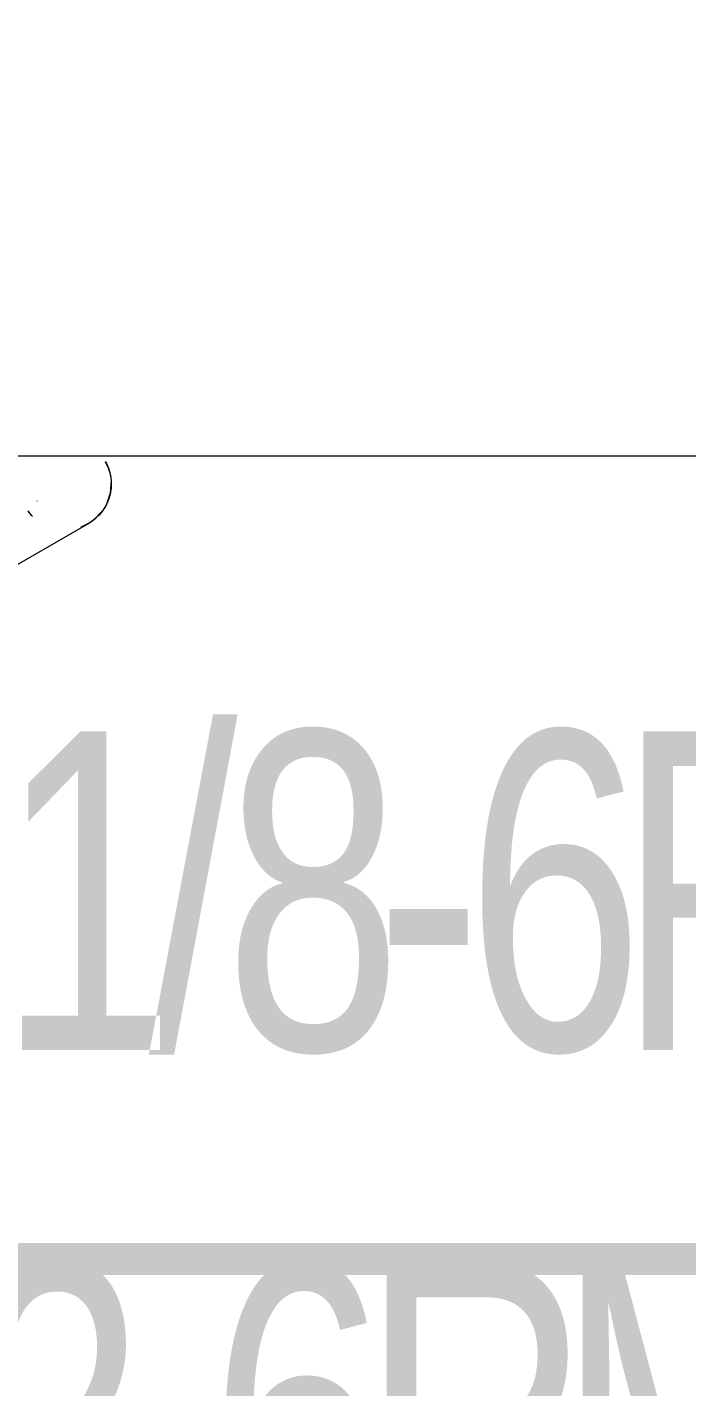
# Model space of a CAD drawing. Header units: millimetres. Extents: x -81374 to 485233, y -39075 to 157313.
# Drawn here: x 38056 to 38470, y -12100 to -11247 of the extents above; entities that cross this region are included whole.
import ezdxf
from ezdxf.enums import TextEntityAlignment as Align

# ---------------------------------------------------------------- set-up
doc = ezdxf.new("R2010")
doc.units = ezdxf.units.MM
doc.layers.add('G-IMPT', color=8, linetype='Continuous', lineweight=5)
doc.layers.add('M-HVAC VRV PIPE', color=152, linetype='Continuous')
doc.layers.add('M-HVAC-TEXT', color=7, linetype='Continuous')
doc.styles.add('romans', font='stylu.ttf', dxfattribs={"height": 125})
doc.styles.get("Standard").update_dxf_attribs({"font": 'arial.ttf'})

# ---------------------------------------------------------------- blocks, each defined once
blk = doc.blocks.new('floor plan 1')
at = {"layer": 'G-IMPT', "color": 8, "ltscale": 500}
for p, q in [((20076.14, -27516.92, 0), (20149.16, -27474.76, 0)), ((20067.02, -27525.21, 0), (20072.71, -27519.25, 0)), ((20072.71, -27519.25, 0), (20076.15, -27516.93, 0)), ((20062.25, -27536.16, 0), (20064.93, -27528.63, 0)), ((20064.93, -27528.63, 0), (20067.02, -27525.21, 0)), ((20108.2, -27531.43, 0), (20108.39, -27531.22, 0)), ((20061.78, -27544.31, 0), (20062.25, -27536.16, 0)), ((20062.38, -27548.23, 0), (20061.78, -27544.31, 0)), ((20063.58, -27552.12, 0), (20062.38, -27548.23, 0)), ((20065.48, -27556.1, 0), (20063.58, -27552.12, 0)), ((18053.7, -27559.41, 0), (20753.7, -27559.41, 0))]:
    blk.add_line(p, q, dxfattribs=at)
for centre, radius, start, end in [((30901.19, -15868.25), 12777.77, 49.906974, 259.603181), ((18060.55, -17690.18), 9598.53, 196.540677, 301.958989)]:
    blk.add_arc(centre, radius, start, end, dxfattribs=at)
for points, knots in [([(20065.48, -27556.1, 0), (20063.35, -27552.32, 0), (20061.5, -27546.47, 0), (20061.7, -27538.94, 0), (20062.48, -27534.93, 0), (20063.42, -27531.9, 0), (20064.68, -27528.99, 0), (20066.7, -27525.44, 0), (20070.09, -27521.27, 0), (20074.1, -27518.06, 0), (20077.81, -27515.98, 0), (20079.7, -27515.16, 0), (20080.68, -27514.8, 0)], [-1, -1, -1, -1, -0.8611111, -0.7916667, -0.7569444, -0.7222222, -0.6875, -0.6527778, -0.5833333, -0.5138889, -0.4791667, -0.4444444, -0.4444444, -0.4444444, -0.4444444]), ([(20065.48, -27556.1, 0), (20063.78, -27553.07, 0), (20062.08, -27548.45, 0), (20061.55, -27541.73, 0), (20061.99, -27536.74, 0), (20063.34, -27531.88, 0), (20065.48, -27527.32, 0), (20068.39, -27523.24, 0), (20071.93, -27519.68, 0), (20076.06, -27516.82, 0), (20079.1, -27515.38, 0), (20080.67, -27514.8, 0)], [-1, -1, -1, -1, -0.8888889, -0.8333333, -0.7777778, -0.7222222, -0.6666667, -0.6111111, -0.5555556, -0.5, -0.4444444, -0.4444444, -0.4444444, -0.4444444]), ([(20111.08, -27521.6, 0), (20111.56, -27522.09, 0), (20112.57, -27523.17, 0), (20113.45, -27524.42, 0), (20113.91, -27525.1, 0)], [-0.07874903, -0.07874903, -0.07874903, -0.07874903, -0.05555556, -0.02873291, -0.02873291, -0.02873291, -0.02873291])]:
    blk.add_open_spline(points, degree=3, knots=knots, dxfattribs=at)
blk.add_open_spline([(20111.09, -27521.61, 0), (20112.13, -27522.67, 0), (20113.03, -27523.88, 0), (20113.9, -27525.13, 0)], degree=3, dxfattribs=at)
for rotation, p in [(359.99915, (39680.63, -4989.62, 0)), (359.99915, (35886.72, -10139.29, 0)), (270.00085, (28873.29, -20643.48, 0)), (359.99915, (11975.31, -26935.44, 0)), (359.99915, (15267.63, -26935.44, 0)), (359.99915, (26686.27, -26987.73, 0)), (270.00085, (15861.11, -28615.02, 0)), (89.99915, (23697.81, -33300.57, 0)), (89.99915, (23597.87, -35337.73, 0)), (89.99915, (23597.88, -37388.34, 0)), (359.99915, (13750.44, -37781.54, 0)), (89.99915, (23697.83, -40746.76, 0)), (89.99915, (23597.8, -44302.49, 0)), (89.99915, (23597.81, -46399.06, 0)), (89.99915, (23697.78, -48339.78, 0)), (89.99915, (23697.77, -54279.98, 0)), (359.99915, (27418.07, -55702.4, 0)), (89.99915, (9671.91, -65856.51, 0)), (359.99915, (4684.11, -67403.39, 0)), (359.99915, (8737.21, -67403.39, 0))]:
    blk.add_attdef('PARTITIONTYPE', text='', height=200, rotation=rotation, dxfattribs=at).set_placement(p, align=Align.MIDDLE_CENTER)

msp = doc.modelspace()

# ---------------------------------------------------------------- block references
at = {"linetype": 'Continuous', "rotation": 180}
msp.add_blockref('floor plan 1', (58170.8, -39075.37), dxfattribs=at)

# ---------------------------------------------------------------- next in the draw order: texts
at = {"layer": 'M-HVAC-TEXT', "insert": (37725.23, -12224.86), "char_height": 200, "width": 2585.5965, "attachment_point": 7, "style": 'romans', "bg_fill": 2}
msp.add_mtext('\\pxql;{\\W0.75;\\T0.75;\\C6;S-1 1/8-6RMT\\P\\pt1;L-1/2-6RMT}', dxfattribs=at)

# ---------------------------------------------------------------- next in the draw order: linework, layer by layer
at = {"layer": 'M-HVAC VRV PIPE', "color": 6, "linetype": 'Continuous', "const_width": 20}
msp.add_lwpolyline([(38745.08, -12019.71), (36537.29, -12019.71)], dxfattribs=at)

doc.saveas('drawing.dxf')
